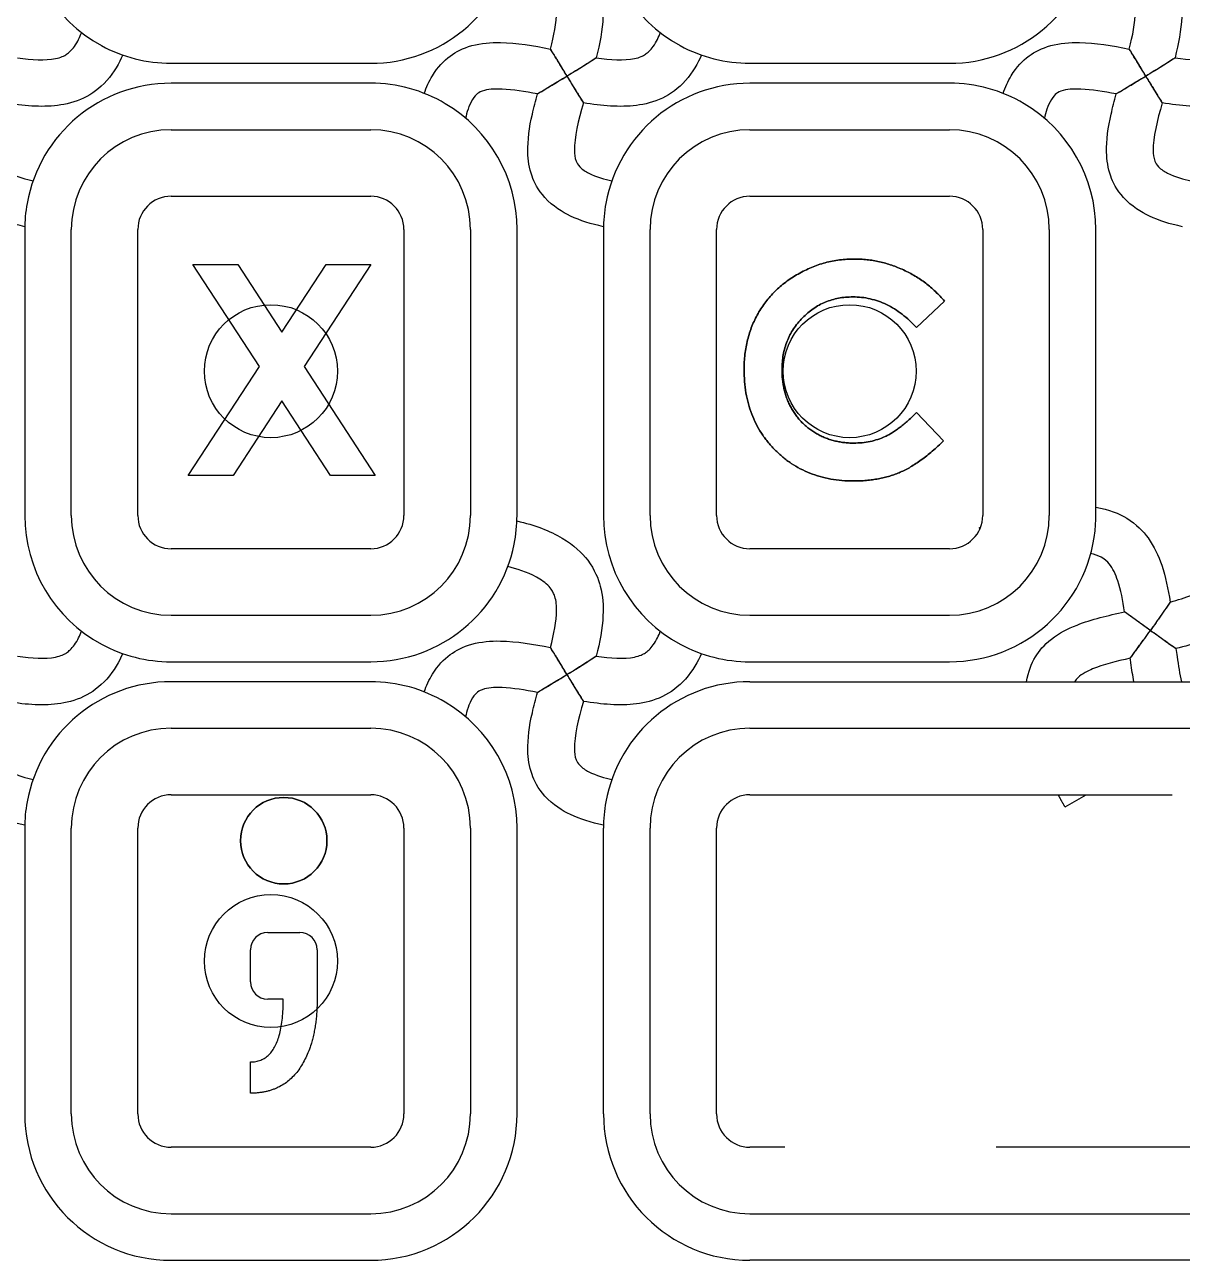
# Model space of a CAD drawing. Header units: millimetres. Extents: x -16.1 to 69.6, y -64.8 to -18.6.
# Drawn here: x 1.29 to 18.69, y -64.77 to -46.19 of the extents above; entities that cross this region are included whole.
import ezdxf

# ---------------------------------------------------------------- set-up
doc = ezdxf.new("R2010")
doc.units = ezdxf.units.MM
doc.linetypes.add('HIDDEN', pattern=[9.525, 6.35, -3.175])
doc.layers.get('0').update_dxf_attribs({"color": 137, "lineweight": 70, "true_color": 0x408080})
doc.layers.add('Hidden', color=254, linetype='HIDDEN', lineweight=70, true_color=0xd9d9d9)

msp = doc.modelspace()

# ---------------------------------------------------------------- linework, layer by layer
at = {"color": 254, "lineweight": -3, "true_color": 0xd9d9d9}
for p, q in [((3.489, -46.774), (6.489, -46.774)), ((12.189, -46.774), (15.189, -46.774)), ((6.489, -47.074), (3.489, -47.074)), ((15.189, -47.074), (12.189, -47.074)), ((3.489, -47.774), (6.489, -47.774)), ((12.189, -47.774), (15.189, -47.774)), ((1.289, -49.274), (1.289, -53.574)), ((1.989, -53.574), (1.989, -49.274)), ((7.989, -49.274), (7.989, -53.574)), ((8.689, -53.574), (8.689, -49.274)), ((9.989, -49.274), (9.989, -53.574)), ((10.689, -53.574), (10.689, -49.274)), ((16.689, -49.274), (16.689, -53.574)), ((17.389, -53.574), (17.389, -49.274)), ((3.818, -49.799), (4.49, -49.799)), ((4.818, -51.334), (3.818, -49.799)), ((3.818, -49.799), (4.49, -49.799)), ((4.818, -51.334), (3.818, -49.799)), ((4.49, -49.799), (5.153, -50.818)), ((4.49, -49.799), (5.153, -50.818)), ((5.153, -50.818), (5.818, -49.799)), ((5.153, -50.818), (5.818, -49.799)), ((6.49, -49.799), (5.489, -51.334)), ((6.49, -49.799), (5.489, -51.334)), ((5.818, -49.799), (6.49, -49.799)), ((5.818, -49.799), (6.49, -49.799)), ((14.696, -50.749), (15.114, -50.35)), ((15.114, -50.35), (14.696, -50.749)), ((3.748, -52.974), (4.818, -51.334)), ((3.748, -52.974), (4.818, -51.334)), ((5.489, -51.334), (6.556, -52.974)), ((5.489, -51.334), (6.556, -52.974)), ((5.153, -51.849), (4.42, -52.974)), ((5.153, -51.849), (4.42, -52.974)), ((5.885, -52.974), (5.153, -51.849)), ((5.885, -52.974), (5.153, -51.849)), ((15.101, -52.449), (14.696, -52.024)), ((14.696, -52.024), (15.101, -52.449)), ((4.42, -52.974), (3.748, -52.974)), ((4.42, -52.974), (3.748, -52.974)), ((6.556, -52.974), (5.885, -52.974)), ((6.556, -52.974), (5.885, -52.974)), ((3.489, -55.074), (6.489, -55.074)), ((12.189, -55.074), (15.189, -55.074)), ((3.489, -55.774), (6.489, -55.774)), ((12.189, -55.774), (15.189, -55.774)), ((6.489, -56.074), (3.489, -56.074)), ((12.189, -56.074), (16.704, -56.074)), ((16.704, -56.074), (18.319, -56.074)), ((18.319, -56.074), (25.342, -56.074)), ((3.489, -56.774), (6.489, -56.774)), ((12.189, -56.774), (41.289, -56.774)), ((1.289, -58.274), (1.289, -62.574)), ((1.989, -62.574), (1.989, -58.274)), ((7.989, -58.274), (7.989, -62.574)), ((8.689, -62.574), (8.689, -58.274)), ((9.989, -62.574), (9.989, -58.274)), ((10.689, -62.574), (10.689, -58.274)), ((4.941, -59.845), (5.424, -59.845)), ((4.941, -59.845), (5.424, -59.845)), ((4.681, -60.588), (4.681, -60.105)), ((4.681, -60.588), (4.681, -60.105)), ((5.684, -60.105), (5.684, -60.848)), ((5.684, -60.105), (5.684, -60.848)), ((5.175, -60.848), (4.941, -60.848)), ((5.175, -60.848), (4.941, -60.848)), ((4.681, -62.262), (4.681, -61.792)), ((4.681, -62.262), (4.681, -61.792)), ((3.489, -64.074), (6.489, -64.074)), ((12.189, -64.074), (41.289, -64.074)), ((3.489, -64.774), (6.489, -64.774)), ((41.289, -64.774), (12.189, -64.774))]:
    msp.add_line(p, q, dxfattribs=at)
msp.add_circle((5.182, -58.464), 0.65, dxfattribs=at)
at = {"color": 254, "lineweight": -3, "true_color": 0xd9d9d9, "extrusion": (2.77556e-16, 1.58473e-14, -1)}
msp.add_circle((-5.182, -58.464), 0.65, dxfattribs=at)
at = {"color": 254, "lineweight": -3, "true_color": 0xd9d9d9}
for centre, radius, start, end in [((3.489, -44.574), 2.2, 180, 241.5672), ((12.189, -44.574), 2.2, 180, 241.5672), ((6.489, -44.574), 2.2, 270, 348.6735), ((15.189, -44.574), 2.2, 270, 348.6735), ((3.489, -44.574), 2.2, 241.5672, 270), ((12.189, -44.574), 2.2, 241.5672, 270), ((3.489, -49.274), 2.2, 90, 169.6962), ((6.489, -49.274), 2.2, 59.3326, 90), ((12.189, -49.274), 2.2, 90, 169.6962), ((15.189, -49.274), 2.2, 59.3326, 90), ((6.489, -49.274), 2.2, 360, 59.3326), ((15.189, -49.274), 2.2, 360, 59.3326), ((3.489, -49.274), 1.5, 90, 180), ((6.489, -49.274), 1.5, 360, 90), ((12.189, -49.274), 1.5, 90, 180), ((15.189, -49.274), 1.5, 360, 90), ((3.489, -49.274), 2.2, 169.6962, 180), ((12.189, -49.274), 2.2, 169.6962, 180), ((3.489, -53.574), 2.2, 180, 241.5672), ((3.489, -53.574), 1.5, 180, 270), ((6.489, -53.574), 1.5, 270, 360), ((6.489, -53.574), 2.2, 348.6735, 360), ((12.189, -53.574), 2.2, 180, 241.5672), ((12.189, -53.574), 1.5, 180, 270), ((15.189, -53.574), 1.5, 270, 360), ((15.189, -53.574), 2.2, 354.0408, 360), ((15.189, -53.574), 2.2, 270, 354.0408), ((6.489, -53.574), 2.2, 270, 348.6735), ((3.489, -53.574), 2.2, 241.5672, 270), ((12.189, -53.574), 2.2, 241.5672, 270), ((3.489, -58.274), 2.2, 90, 169.6962), ((6.489, -58.274), 2.2, 59.3326, 90), ((12.189, -58.274), 2.2, 90, 169.6962), ((6.489, -58.274), 2.2, 360, 59.3326), ((3.489, -58.274), 1.5, 90, 180), ((6.489, -58.274), 1.5, 360, 90), ((12.189, -58.274), 1.5, 90, 180), ((3.489, -58.274), 2.2, 169.6962, 180), ((12.189, -58.274), 2.2, 169.6962, 180), ((4.941, -60.105), 0.26, 90, 180), ((4.941, -60.105), 0.26, 90, 180), ((5.424, -60.105), 0.26, 360, 90), ((5.424, -60.105), 0.26, 0, 90), ((4.941, -60.588), 0.26, 180, 270), ((4.941, -60.588), 0.26, 180, 270), ((3.489, -62.574), 2.2, 180, 270), ((3.489, -62.574), 1.5, 180, 270), ((6.489, -62.574), 1.5, 270, 360), ((6.489, -62.574), 2.2, 270, 360), ((12.189, -62.574), 2.2, 180, 270), ((12.189, -62.574), 1.5, 180, 270)]:
    msp.add_arc(centre, radius, start, end, dxfattribs=at)
for points, knots in [([(8.688, -44.656), (8.953, -44.717), (9.181, -44.803), (9.543, -45.02), (9.664, -45.134), (9.859, -45.39), (9.912, -45.528), (9.979, -45.782), (9.988, -45.932), (9.972, -46.275), (9.933, -46.481), (9.88, -46.69)], [0.000002828, 0.000002828, 0.000002828, 0.000002828, 0.000819456, 0.000819456, 0.001568226, 0.001568226, 0.002499015, 0.002499015, 0.003742134, 0.003742134, 0.005425654, 0.005425654, 0.005425654, 0.005425654]), ([(17.388, -44.656), (17.653, -44.717), (17.881, -44.803), (18.243, -45.02), (18.364, -45.134), (18.559, -45.39), (18.612, -45.528), (18.679, -45.782), (18.688, -45.932), (18.672, -46.275), (18.633, -46.481), (18.58, -46.69)], [0.000002829, 0.000002829, 0.000002829, 0.000002829, 0.000819456, 0.000819456, 0.001568226, 0.001568226, 0.002499015, 0.002499015, 0.003742134, 0.003742134, 0.005425655, 0.005425655, 0.005425655, 0.005425655]), ([(9.191, -46.56), (9.244, -46.356), (9.282, -46.162), (9.284, -45.9), (9.271, -45.828), (9.237, -45.738), (9.215, -45.693), (9.117, -45.586), (9.05, -45.538), (8.841, -45.423), (8.677, -45.373), (8.551, -45.343)], [0.000327031, 0.000327031, 0.000327031, 0.000327031, 0.000976371, 0.000976371, 0.001368265, 0.001368265, 0.001620602, 0.001620602, 0.001917694, 0.001917694, 0.002526456, 0.002526456, 0.002526456, 0.002526456]), ([(17.891, -46.56), (17.944, -46.356), (17.982, -46.162), (17.984, -45.9), (17.971, -45.828), (17.937, -45.738), (17.915, -45.693), (17.817, -45.586), (17.75, -45.538), (17.541, -45.423), (17.377, -45.373), (17.251, -45.343)], [0.000327031, 0.000327031, 0.000327031, 0.000327031, 0.000976371, 0.000976371, 0.001368265, 0.001368265, 0.001620602, 0.001620602, 0.001917694, 0.001917694, 0.002526456, 0.002526456, 0.002526456, 0.002526456]), ([(1.18, -46.69), (1.395, -46.722), (1.598, -46.735), (1.834, -46.687), (1.884, -46.662), (1.952, -46.615), (1.993, -46.58), (2.085, -46.452), (2.12, -46.376), (2.143, -46.314)], [0.000381157, 0.000381157, 0.000381157, 0.000381157, 0.001045418, 0.001045418, 0.001394921, 0.001394921, 0.001747637, 0.001747637, 0.00215263, 0.00215263, 0.00215263, 0.00215263]), ([(9.88, -46.69), (10.095, -46.722), (10.298, -46.735), (10.534, -46.687), (10.584, -46.662), (10.652, -46.615), (10.693, -46.58), (10.785, -46.452), (10.82, -46.376), (10.843, -46.314)], [0.000381157, 0.000381157, 0.000381157, 0.000381157, 0.001045418, 0.001045418, 0.001394921, 0.001394921, 0.001747637, 0.001747637, 0.00215263, 0.00215263, 0.00215263, 0.00215263]), ([(18.58, -46.69), (18.795, -46.722), (18.997, -46.735), (19.234, -46.687), (19.284, -46.662), (19.352, -46.615), (19.393, -46.58), (19.485, -46.452), (19.52, -46.376), (19.543, -46.314)], [0.000381165, 0.000381165, 0.000381165, 0.000381165, 0.001045284, 0.001045284, 0.001394969, 0.001394969, 0.001747939, 0.001747939, 0.002153868, 0.002153868, 0.002153868, 0.002153868]), ([(7.294, -47.226), (7.326, -47.134), (7.367, -47.045), (7.498, -46.83), (7.59, -46.735), (7.77, -46.602), (7.876, -46.546), (8.149, -46.471), (8.294, -46.459), (8.681, -46.466), (8.935, -46.509), (9.191, -46.56)], [0.000236583, 0.000236583, 0.000236583, 0.000236583, 0.000528899, 0.000528899, 0.000990963, 0.000990963, 0.001412118, 0.001412118, 0.001840691, 0.001840691, 0.002531893, 0.002531893, 0.002531893, 0.002531893]), ([(9.44, -46.967), (9.417, -46.928), (9.381, -46.87), (9.334, -46.792), (9.299, -46.734), (9.251, -46.656), (9.215, -46.598), (9.191, -46.56)], [-0.0000034663, -0.0000034663, -0.0000034663, -0.0000034663, 0.0002105346, 0.000317535, 0.0004245354, 0.0005315359, 0.0007455367, 0.0007455367, 0.0007455367, 0.0007455367]), ([(15.994, -47.226), (16.027, -47.134), (16.067, -47.044), (16.198, -46.83), (16.29, -46.734), (16.471, -46.601), (16.577, -46.546), (16.849, -46.471), (16.995, -46.459), (17.381, -46.466), (17.635, -46.509), (17.891, -46.56)], [0.000235939, 0.000235939, 0.000235939, 0.000235939, 0.000528729, 0.000528729, 0.00099063, 0.00099063, 0.001411019, 0.001411019, 0.001838577, 0.001838577, 0.002527381, 0.002527381, 0.002527381, 0.002527381]), ([(18.14, -46.967), (18.117, -46.928), (18.081, -46.87), (18.034, -46.792), (17.999, -46.734), (17.951, -46.656), (17.915, -46.598), (17.891, -46.56)], [-0.0000034663, -0.0000034663, -0.0000034663, -0.0000034663, 0.0002105346, 0.000317535, 0.0004245354, 0.0005315359, 0.0007455367, 0.0007455367, 0.0007455367, 0.0007455367]), ([(2.762, -46.649), (2.709, -46.772), (2.632, -46.908), (2.415, -47.152), (2.298, -47.237), (2.044, -47.359), (1.909, -47.392), (1.534, -47.439), (1.265, -47.414), (0.987, -47.369)], [0.000092008, 0.000092008, 0.000092008, 0.000092008, 0.000456488, 0.000456488, 0.000803951, 0.000803951, 0.001166887, 0.001166887, 0.001880234, 0.001880234, 0.001880234, 0.001880234]), ([(9.88, -46.69), (9.839, -46.718), (9.777, -46.758), (9.693, -46.811), (9.63, -46.851), (9.546, -46.903), (9.483, -46.941), (9.44, -46.967)], [0.0007914947, 0.0007914947, 0.0007914947, 0.0007914947, 0.0010182635, 0.0011316479, 0.0012450324, 0.0013584168, 0.0015851857, 0.0015851857, 0.0015851857, 0.0015851857]), ([(11.462, -46.649), (11.409, -46.772), (11.332, -46.908), (11.115, -47.152), (10.998, -47.237), (10.744, -47.359), (10.609, -47.392), (10.234, -47.439), (9.965, -47.414), (9.687, -47.369)], [0.000092008, 0.000092008, 0.000092008, 0.000092008, 0.000456488, 0.000456488, 0.000803951, 0.000803951, 0.001166887, 0.001166887, 0.001880234, 0.001880234, 0.001880234, 0.001880234]), ([(18.58, -46.69), (18.539, -46.718), (18.477, -46.758), (18.393, -46.811), (18.33, -46.851), (18.246, -46.903), (18.183, -46.941), (18.14, -46.967)], [0.0007914947, 0.0007914947, 0.0007914947, 0.0007914947, 0.0010182635, 0.0011316479, 0.0012450324, 0.0013584168, 0.0015851857, 0.0015851857, 0.0015851857, 0.0015851857]), ([(20.162, -46.649), (20.109, -46.772), (20.032, -46.908), (19.815, -47.152), (19.698, -47.237), (19.443, -47.359), (19.309, -47.392), (18.934, -47.439), (18.665, -47.414), (18.387, -47.369)], [0.000091494, 0.000091494, 0.000091494, 0.000091494, 0.000455859, 0.000455859, 0.000802043, 0.000802043, 0.001162829, 0.001162829, 0.001871182, 0.001871182, 0.001871182, 0.001871182]), ([(8.997, -47.235), (9.039, -47.209), (9.102, -47.171), (9.187, -47.12), (9.25, -47.082), (9.335, -47.031), (9.398, -46.993), (9.44, -46.967)], [0.0007893728, 0.0007893728, 0.0007893728, 0.0007893728, 0.0010155213, 0.0011285956, 0.0012416698, 0.0013547441, 0.0015808926, 0.0015808926, 0.0015808926, 0.0015808926]), ([(9.44, -46.967), (9.463, -47.005), (9.498, -47.063), (9.545, -47.14), (9.58, -47.197), (9.627, -47.274), (9.663, -47.331), (9.687, -47.369)], [-0.0000034661, -0.0000034661, -0.0000034661, -0.0000034661, 0.0002097471, 0.0003163537, 0.0004229602, 0.0005295668, 0.00074278, 0.00074278, 0.00074278, 0.00074278]), ([(17.697, -47.235), (17.739, -47.209), (17.802, -47.171), (17.887, -47.12), (17.95, -47.082), (18.035, -47.031), (18.098, -46.993), (18.14, -46.967)], [0.0007893728, 0.0007893728, 0.0007893728, 0.0007893728, 0.0010155213, 0.0011285956, 0.0012416698, 0.0013547441, 0.0015808926, 0.0015808926, 0.0015808926, 0.0015808926]), ([(18.14, -46.967), (18.163, -47.005), (18.198, -47.063), (18.245, -47.14), (18.28, -47.197), (18.327, -47.274), (18.363, -47.331), (18.387, -47.369)], [-0.0000034661, -0.0000034661, -0.0000034661, -0.0000034661, 0.0002097471, 0.0003163537, 0.0004229602, 0.0005295668, 0.00074278, 0.00074278, 0.00074278, 0.00074278]), ([(8.997, -47.235), (8.806, -47.199), (8.625, -47.169), (8.389, -47.159), (8.285, -47.16), (8.149, -47.197), (8.118, -47.214), (8.076, -47.247), (8.049, -47.273), (7.964, -47.407), (7.932, -47.523), (7.916, -47.599)], [0.000387385, 0.000387385, 0.000387385, 0.000387385, 0.000988069, 0.000988069, 0.001280582, 0.001280582, 0.001454996, 0.001454996, 0.001624699, 0.001624699, 0.001965327, 0.001965327, 0.001965327, 0.001965327]), ([(17.697, -47.235), (17.506, -47.199), (17.325, -47.169), (17.089, -47.159), (16.985, -47.16), (16.849, -47.197), (16.818, -47.214), (16.776, -47.247), (16.749, -47.273), (16.664, -47.407), (16.632, -47.523), (16.616, -47.599)], [0.000387384, 0.000387384, 0.000387384, 0.000387384, 0.000988069, 0.000988069, 0.001280593, 0.001280593, 0.00145496, 0.00145496, 0.001624557, 0.001624557, 0.00196504, 0.00196504, 0.00196504, 0.00196504]), ([(1.29, -49.231), (1.102, -49.192), (0.937, -49.14), (0.672, -49.014), (0.528, -48.927), (0.3, -48.675), (0.245, -48.557), (0.171, -48.35), (0.155, -48.227), (0.147, -47.93), (0.174, -47.738), (0.242, -47.439), (0.269, -47.337), (0.297, -47.235)], [0.000002739, 0.000002739, 0.000002739, 0.000002739, 0.000579261, 0.000579261, 0.00107504, 0.00107504, 0.001516362, 0.001516362, 0.002133538, 0.002133538, 0.003101776, 0.003101776, 0.003591376, 0.003591376, 0.003591376, 0.003591376]), ([(0.987, -47.369), (0.911, -47.634), (0.848, -47.892), (0.852, -48.134), (0.857, -48.197), (0.887, -48.271), (0.902, -48.299), (0.971, -48.371), (1.022, -48.403), (1.18, -48.485), (1.315, -48.521), (1.415, -48.542)], [0.000314466, 0.000314466, 0.000314466, 0.000314466, 0.001136934, 0.001136934, 0.001344298, 0.001344298, 0.001436388, 0.001436388, 0.001557454, 0.001557454, 0.001859731, 0.001859731, 0.001859731, 0.001859731]), ([(9.99, -49.231), (9.802, -49.192), (9.637, -49.14), (9.372, -49.014), (9.228, -48.927), (9, -48.675), (8.945, -48.557), (8.871, -48.35), (8.855, -48.227), (8.847, -47.93), (8.874, -47.738), (8.942, -47.439), (8.969, -47.337), (8.997, -47.235)], [0.00000274, 0.00000274, 0.00000274, 0.00000274, 0.000579261, 0.000579261, 0.00107504, 0.00107504, 0.001516362, 0.001516362, 0.002133538, 0.002133538, 0.003101776, 0.003101776, 0.003591376, 0.003591376, 0.003591376, 0.003591376]), ([(9.687, -47.369), (9.611, -47.634), (9.548, -47.892), (9.552, -48.134), (9.557, -48.197), (9.587, -48.271), (9.602, -48.299), (9.671, -48.371), (9.722, -48.403), (9.88, -48.485), (10.015, -48.521), (10.115, -48.542)], [0.000314466, 0.000314466, 0.000314466, 0.000314466, 0.001136934, 0.001136934, 0.001344298, 0.001344298, 0.001436388, 0.001436388, 0.001557454, 0.001557454, 0.001859731, 0.001859731, 0.001859731, 0.001859731]), ([(18.69, -49.231), (18.502, -49.192), (18.337, -49.14), (18.072, -49.014), (17.928, -48.927), (17.7, -48.675), (17.645, -48.557), (17.571, -48.35), (17.555, -48.227), (17.547, -47.93), (17.574, -47.738), (17.642, -47.439), (17.669, -47.337), (17.697, -47.235)], [0.000002739, 0.000002739, 0.000002739, 0.000002739, 0.000579261, 0.000579261, 0.00107504, 0.00107504, 0.001516362, 0.001516362, 0.002133538, 0.002133538, 0.003101776, 0.003101776, 0.003591376, 0.003591376, 0.003591376, 0.003591376]), ([(18.387, -47.369), (18.311, -47.634), (18.248, -47.892), (18.252, -48.134), (18.257, -48.197), (18.287, -48.271), (18.302, -48.299), (18.371, -48.371), (18.422, -48.403), (18.58, -48.485), (18.715, -48.521), (18.815, -48.542)], [0.000314466, 0.000314466, 0.000314466, 0.000314466, 0.001136934, 0.001136934, 0.001344298, 0.001344298, 0.001436388, 0.001436388, 0.001557454, 0.001557454, 0.001859731, 0.001859731, 0.001859731, 0.001859731]), ([(13.759, -49.718), (13.722, -49.718), (13.647, -49.72), (13.537, -49.73), (13.428, -49.748), (13.321, -49.772), (13.216, -49.804), (13.113, -49.843), (13.012, -49.889), (12.914, -49.942), (12.819, -50), (12.729, -50.063), (12.645, -50.13), (12.567, -50.202), (12.494, -50.279), (12.427, -50.36), (12.366, -50.446), (12.311, -50.536), (12.262, -50.63), (12.219, -50.728), (12.183, -50.828), (12.154, -50.933), (12.129, -51.04), (12.114, -51.151), (12.103, -51.265), (12.102, -51.342), (12.102, -51.381)], [-1, -1, -1, -1, -0.957027, -0.9148701, -0.8728251, -0.8312674, -0.789433, -0.74743, -0.705299, -0.662422, -0.6197246, -0.5781187, -0.5370406, -0.4965122, -0.4563501, -0.4161784, -0.3761808, -0.3357724, -0.2952913, -0.254985, -0.2140001, -0.172904, -0.1309256, -0.0885118, -0.0446633, 0, 0, 0, 0]), ([(12.102, -51.381), (12.102, -51.342), (12.103, -51.265), (12.114, -51.151), (12.129, -51.04), (12.154, -50.933), (12.183, -50.828), (12.219, -50.728), (12.262, -50.63), (12.311, -50.536), (12.366, -50.446), (12.427, -50.36), (12.494, -50.279), (12.567, -50.202), (12.645, -50.13), (12.729, -50.063), (12.819, -50), (12.914, -49.942), (13.012, -49.889), (13.113, -49.843), (13.216, -49.804), (13.321, -49.772), (13.428, -49.748), (13.537, -49.73), (13.647, -49.72), (13.722, -49.718), (13.759, -49.718)], [0, 0, 0, 0, 0.0446633, 0.0885118, 0.1309256, 0.172904, 0.2140001, 0.254985, 0.2952913, 0.3357724, 0.3761808, 0.4161784, 0.4563501, 0.4965122, 0.5370406, 0.5781187, 0.6197246, 0.662422, 0.705299, 0.74743, 0.789433, 0.8312674, 0.8728251, 0.9148701, 0.957027, 1, 1, 1, 1]), ([(15.114, -50.35), (15.092, -50.325), (15.049, -50.276), (14.98, -50.206), (14.907, -50.141), (14.832, -50.081), (14.754, -50.024), (14.672, -49.973), (14.588, -49.924), (14.501, -49.882), (14.411, -49.843), (14.321, -49.81), (14.23, -49.781), (14.137, -49.758), (14.044, -49.739), (13.95, -49.727), (13.855, -49.719), (13.791, -49.718), (13.759, -49.718)], [-1, -1, -1, -1, -0.935769, -0.872508, -0.809441, -0.746986, -0.684393, -0.621943, -0.559351, -0.495925, -0.432587, -0.370241, -0.308435, -0.24684, -0.185067, -0.123904, -0.062276, 0, 0, 0, 0]), ([(13.759, -49.718), (13.791, -49.718), (13.855, -49.719), (13.95, -49.727), (14.044, -49.739), (14.137, -49.758), (14.23, -49.781), (14.321, -49.81), (14.411, -49.843), (14.501, -49.882), (14.588, -49.924), (14.672, -49.973), (14.754, -50.024), (14.832, -50.081), (14.907, -50.141), (14.98, -50.206), (15.049, -50.276), (15.092, -50.325), (15.114, -50.35)], [0, 0, 0, 0, 0.062276, 0.123904, 0.185067, 0.24684, 0.308435, 0.370241, 0.432587, 0.495925, 0.559351, 0.621943, 0.684393, 0.746986, 0.809441, 0.872508, 0.935769, 1, 1, 1, 1]), ([(12.672, -51.38), (12.673, -51.342), (12.675, -51.268), (12.689, -51.159), (12.713, -51.054), (12.747, -50.954), (12.79, -50.859), (12.843, -50.768), (12.907, -50.682), (12.978, -50.602), (13.057, -50.528), (13.141, -50.464), (13.229, -50.409), (13.322, -50.365), (13.42, -50.33), (13.521, -50.305), (13.628, -50.29), (13.7, -50.288), (13.737, -50.287)], [-1, -1, -1, -1, -0.9334191, -0.8689943, -0.8060884, -0.744523, -0.6833215, -0.6218606, -0.5593041, -0.4957819, -0.4323322, -0.3702249, -0.309661, -0.2491583, -0.1888822, -0.127707, -0.0647145, 0, 0, 0, 0]), ([(13.737, -50.287), (13.7, -50.288), (13.628, -50.29), (13.521, -50.305), (13.42, -50.33), (13.322, -50.365), (13.229, -50.409), (13.141, -50.464), (13.057, -50.528), (12.978, -50.602), (12.907, -50.682), (12.843, -50.768), (12.79, -50.859), (12.747, -50.954), (12.713, -51.054), (12.689, -51.159), (12.675, -51.268), (12.673, -51.342), (12.672, -51.38)], [0, 0, 0, 0, 0.0647145, 0.127707, 0.1888822, 0.2491583, 0.309661, 0.3702249, 0.4323322, 0.4957819, 0.5593041, 0.6218606, 0.6833215, 0.744523, 0.8060884, 0.8689943, 0.9334191, 1, 1, 1, 1]), ([(13.737, -50.287), (13.781, -50.289), (13.868, -50.291), (13.998, -50.314), (14.123, -50.35), (14.246, -50.401), (14.364, -50.467), (14.48, -50.546), (14.591, -50.641), (14.661, -50.713), (14.696, -50.749)], [-1, -1, -1, -1, -0.879801, -0.761023, -0.642663, -0.522811, -0.399525, -0.272304, -0.139406, 0, 0, 0, 0]), ([(14.696, -50.749), (14.661, -50.713), (14.591, -50.641), (14.48, -50.546), (14.364, -50.467), (14.246, -50.401), (14.123, -50.35), (13.998, -50.314), (13.868, -50.291), (13.781, -50.289), (13.737, -50.287)], [0, 0, 0, 0, 0.139406, 0.272304, 0.399525, 0.522811, 0.642663, 0.761023, 0.879801, 1, 1, 1, 1]), ([(12.102, -51.381), (12.103, -51.441), (12.105, -51.559), (12.128, -51.73), (12.164, -51.894), (12.215, -52.049), (12.28, -52.196), (12.359, -52.336), (12.454, -52.466), (12.562, -52.587), (12.681, -52.697), (12.809, -52.793), (12.946, -52.874), (13.091, -52.94), (13.244, -52.992), (13.405, -53.029), (13.575, -53.051), (13.691, -53.054), (13.75, -53.055)], [-1, -1, -1, -1, -0.93191, -0.866493, -0.803215, -0.741492, -0.680788, -0.620278, -0.55947, -0.497779, -0.436138, -0.375627, -0.315588, -0.255346, -0.194461, -0.131837, -0.067376, 0, 0, 0, 0]), ([(13.75, -53.055), (13.691, -53.054), (13.575, -53.051), (13.405, -53.029), (13.244, -52.992), (13.091, -52.94), (12.946, -52.874), (12.809, -52.793), (12.681, -52.697), (12.562, -52.587), (12.454, -52.466), (12.359, -52.336), (12.28, -52.196), (12.215, -52.049), (12.164, -51.894), (12.128, -51.73), (12.105, -51.559), (12.103, -51.441), (12.102, -51.381)], [0, 0, 0, 0, 0.067376, 0.131837, 0.194461, 0.255346, 0.315588, 0.375627, 0.436138, 0.497779, 0.55947, 0.620278, 0.680788, 0.741492, 0.803215, 0.866493, 0.93191, 1, 1, 1, 1]), ([(13.748, -52.486), (13.723, -52.485), (13.673, -52.485), (13.599, -52.477), (13.527, -52.467), (13.457, -52.45), (13.388, -52.431), (13.321, -52.407), (13.257, -52.377), (13.193, -52.345), (13.133, -52.307), (13.076, -52.266), (13.022, -52.222), (12.972, -52.175), (12.925, -52.124), (12.883, -52.07), (12.843, -52.012), (12.807, -51.952), (12.775, -51.888), (12.747, -51.823), (12.724, -51.754), (12.705, -51.684), (12.69, -51.611), (12.679, -51.536), (12.673, -51.459), (12.672, -51.407), (12.672, -51.38)], [-1, -1, -1, -1, -0.956588, -0.913734, -0.871707, -0.830219, -0.788895, -0.747827, -0.706675, -0.665548, -0.624419, -0.583802, -0.543822, -0.504012, -0.464181, -0.424376, -0.384181, -0.343436, -0.302317, -0.260785, -0.219265, -0.177331, -0.134485, -0.090639, -0.045986, 0, 0, 0, 0]), ([(12.672, -51.38), (12.672, -51.407), (12.673, -51.459), (12.679, -51.536), (12.69, -51.611), (12.705, -51.684), (12.724, -51.754), (12.747, -51.823), (12.775, -51.888), (12.807, -51.952), (12.843, -52.012), (12.883, -52.07), (12.925, -52.124), (12.972, -52.175), (13.022, -52.222), (13.076, -52.266), (13.133, -52.307), (13.193, -52.345), (13.257, -52.377), (13.321, -52.407), (13.388, -52.431), (13.457, -52.45), (13.527, -52.467), (13.599, -52.477), (13.673, -52.485), (13.723, -52.485), (13.748, -52.486)], [0, 0, 0, 0, 0.045986, 0.090639, 0.134485, 0.177331, 0.219265, 0.260785, 0.302317, 0.343436, 0.384181, 0.424376, 0.464181, 0.504012, 0.543822, 0.583802, 0.624419, 0.665548, 0.706675, 0.747827, 0.788895, 0.830219, 0.871707, 0.913734, 0.956588, 1, 1, 1, 1]), ([(14.696, -52.024), (14.675, -52.045), (14.634, -52.086), (14.571, -52.144), (14.511, -52.198), (14.451, -52.245), (14.392, -52.288), (14.335, -52.326), (14.279, -52.359), (14.206, -52.395), (14.113, -52.432), (13.996, -52.463), (13.874, -52.482), (13.79, -52.484), (13.748, -52.486)], [-1, -1, -1, -1, -0.91775, -0.83958, -0.765019, -0.694729, -0.628205, -0.565303, -0.505557, -0.449355, -0.340704, -0.22997, -0.117048, 0, 0, 0, 0]), ([(13.748, -52.486), (13.79, -52.484), (13.874, -52.482), (13.996, -52.463), (14.113, -52.432), (14.206, -52.395), (14.279, -52.359), (14.335, -52.326), (14.392, -52.288), (14.451, -52.245), (14.511, -52.198), (14.571, -52.144), (14.634, -52.086), (14.675, -52.045), (14.696, -52.024)], [0, 0, 0, 0, 0.117048, 0.22997, 0.340704, 0.449355, 0.505557, 0.565303, 0.628205, 0.694729, 0.765019, 0.83958, 0.91775, 1, 1, 1, 1]), ([(13.75, -53.055), (13.783, -53.055), (13.846, -53.054), (13.941, -53.048), (14.032, -53.038), (14.121, -53.023), (14.208, -53.005), (14.291, -52.982), (14.372, -52.955), (14.451, -52.924), (14.529, -52.887), (14.607, -52.844), (14.687, -52.794), (14.768, -52.738), (14.85, -52.675), (14.933, -52.607), (15.017, -52.53), (15.073, -52.477), (15.101, -52.449)], [-1, -1, -1, -1, -0.93667, -0.874462, -0.814521, -0.75542, -0.697901, -0.640906, -0.58558, -0.530426, -0.474709, -0.415798, -0.354641, -0.290278, -0.22254, -0.151816, -0.077783, 0, 0, 0, 0]), ([(15.101, -52.449), (15.073, -52.477), (15.017, -52.53), (14.933, -52.607), (14.85, -52.675), (14.768, -52.738), (14.687, -52.794), (14.607, -52.844), (14.529, -52.887), (14.451, -52.924), (14.372, -52.955), (14.291, -52.982), (14.208, -53.005), (14.121, -53.023), (14.032, -53.038), (13.941, -53.048), (13.846, -53.054), (13.783, -53.055), (13.75, -53.055)], [0, 0, 0, 0, 0.077783, 0.151816, 0.22254, 0.290278, 0.354641, 0.415798, 0.474709, 0.530426, 0.58558, 0.640906, 0.697901, 0.75542, 0.814521, 0.874462, 0.93667, 1, 1, 1, 1]), ([(17.389, -53.449), (17.588, -53.482), (17.737, -53.544), (18.002, -53.705), (18.103, -53.813), (18.264, -54.037), (18.33, -54.178), (18.438, -54.494), (18.477, -54.681), (18.507, -54.875)], [0.000000156, 0.000000156, 0.000000156, 0.000000156, 0.000604215, 0.000604215, 0.001366454, 0.001366454, 0.002322458, 0.002322458, 0.003449271, 0.003449271, 0.003449271, 0.003449271]), ([(8.688, -53.656), (8.953, -53.717), (9.181, -53.803), (9.543, -54.02), (9.664, -54.134), (9.859, -54.39), (9.912, -54.528), (9.979, -54.782), (9.988, -54.932), (9.972, -55.275), (9.933, -55.481), (9.88, -55.69)], [0.000002828, 0.000002828, 0.000002828, 0.000002828, 0.000819456, 0.000819456, 0.001568226, 0.001568226, 0.002499015, 0.002499015, 0.003742134, 0.003742134, 0.005425653, 0.005425653, 0.005425653, 0.005425653]), ([(17.822, -55.024), (17.796, -54.853), (17.765, -54.692), (17.687, -54.461), (17.646, -54.369), (17.563, -54.267), (17.526, -54.232), (17.424, -54.178), (17.371, -54.158), (17.306, -54.145)], [0.000328972, 0.000328972, 0.000328972, 0.000328972, 0.000868434, 0.000868434, 0.001248561, 0.001248561, 0.001430392, 0.001430392, 0.001570323, 0.001570323, 0.001570323, 0.001570323]), ([(9.191, -55.56), (9.244, -55.356), (9.282, -55.162), (9.284, -54.9), (9.271, -54.828), (9.237, -54.738), (9.215, -54.693), (9.117, -54.586), (9.05, -54.538), (8.841, -54.423), (8.677, -54.373), (8.551, -54.343)], [0.000327031, 0.000327031, 0.000327031, 0.000327031, 0.000976371, 0.000976371, 0.001368265, 0.001368265, 0.001620602, 0.001620602, 0.001917694, 0.001917694, 0.002526456, 0.002526456, 0.002526456, 0.002526456]), ([(18.507, -54.875), (18.565, -54.86), (18.621, -54.844), (18.786, -54.792), (18.9, -54.748), (18.995, -54.692)], [0.0003894803, 0.0003894803, 0.0003894803, 0.0003894803, 0.0005791252, 0.0005791252, 0.0009710723, 0.0009710723, 0.0009710723, 0.0009710723]), ([(18.507, -54.875), (18.48, -54.916), (18.438, -54.978), (18.382, -55.06), (18.34, -55.12), (18.283, -55.201), (18.239, -55.262), (18.21, -55.302)], [0.0007914947, 0.0007914947, 0.0007914947, 0.0007914947, 0.0010182635, 0.0011316479, 0.0012450324, 0.0013584168, 0.0015851857, 0.0015851857, 0.0015851857, 0.0015851857]), ([(16.348, -56.074), (16.372, -55.923), (16.421, -55.8), (16.535, -55.613), (16.61, -55.52), (16.837, -55.344), (16.968, -55.276), (17.325, -55.135), (17.572, -55.077), (17.822, -55.024)], [0.000000219, 0.000000219, 0.000000219, 0.000000219, 0.000458099, 0.000458099, 0.00085971, 0.00085971, 0.001262797, 0.001262797, 0.001892914, 0.001892914, 0.001892914, 0.001892914]), ([(18.21, -55.302), (18.173, -55.275), (18.118, -55.235), (18.044, -55.182), (17.989, -55.142), (17.915, -55.089), (17.859, -55.05), (17.822, -55.024)], [-0.0000034663, -0.0000034663, -0.0000034663, -0.0000034663, 0.0002105346, 0.000317535, 0.0004245354, 0.0005315359, 0.0007455367, 0.0007455367, 0.0007455367, 0.0007455367]), ([(1.18, -55.69), (1.395, -55.722), (1.598, -55.735), (1.834, -55.687), (1.884, -55.662), (1.952, -55.615), (1.993, -55.58), (2.085, -55.452), (2.12, -55.376), (2.143, -55.314)], [0.000381157, 0.000381157, 0.000381157, 0.000381157, 0.001045418, 0.001045418, 0.001394921, 0.001394921, 0.001747637, 0.001747637, 0.00215263, 0.00215263, 0.00215263, 0.00215263]), ([(9.88, -55.69), (10.095, -55.722), (10.298, -55.735), (10.534, -55.687), (10.584, -55.662), (10.652, -55.615), (10.693, -55.58), (10.785, -55.452), (10.82, -55.376), (10.843, -55.314)], [0.000381157, 0.000381157, 0.000381157, 0.000381157, 0.001045418, 0.001045418, 0.001394921, 0.001394921, 0.001747637, 0.001747637, 0.00215263, 0.00215263, 0.00215263, 0.00215263]), ([(17.907, -55.722), (17.936, -55.681), (17.979, -55.621), (18.037, -55.541), (18.08, -55.481), (18.138, -55.402), (18.181, -55.342), (18.21, -55.302)], [0.0007893728, 0.0007893728, 0.0007893728, 0.0007893728, 0.0010155213, 0.0011285956, 0.0012416698, 0.0013547441, 0.0015808926, 0.0015808926, 0.0015808926, 0.0015808926]), ([(18.21, -55.302), (18.247, -55.328), (18.301, -55.367), (18.374, -55.42), (18.429, -55.459), (18.502, -55.511), (18.557, -55.549), (18.594, -55.575)], [-0.0000034661, -0.0000034661, -0.0000034661, -0.0000034661, 0.0002097471, 0.0003163537, 0.0004229602, 0.0005295668, 0.00074278, 0.00074278, 0.00074278, 0.00074278]), ([(19.445, -55.234), (19.306, -55.331), (19.146, -55.405), (18.854, -55.507), (18.726, -55.543), (18.594, -55.575)], [0.0000025101, 0.0000025101, 0.0000025101, 0.0000025101, 0.0005116889, 0.0005116889, 0.0008737642, 0.0008737642, 0.0008737642, 0.0008737642]), ([(7.294, -56.226), (7.326, -56.134), (7.367, -56.045), (7.498, -55.83), (7.59, -55.735), (7.77, -55.602), (7.876, -55.546), (8.149, -55.471), (8.294, -55.459), (8.681, -55.466), (8.935, -55.509), (9.191, -55.56)], [0.000236584, 0.000236584, 0.000236584, 0.000236584, 0.000528899, 0.000528899, 0.000990963, 0.000990963, 0.001412118, 0.001412118, 0.001840691, 0.001840691, 0.002531893, 0.002531893, 0.002531893, 0.002531893]), ([(2.762, -55.649), (2.709, -55.772), (2.632, -55.908), (2.415, -56.152), (2.298, -56.237), (2.044, -56.359), (1.909, -56.392), (1.534, -56.439), (1.265, -56.414), (0.987, -56.369)], [0.000092008, 0.000092008, 0.000092008, 0.000092008, 0.000456488, 0.000456488, 0.000803951, 0.000803951, 0.001166887, 0.001166887, 0.001880234, 0.001880234, 0.001880234, 0.001880234]), ([(9.44, -55.967), (9.417, -55.928), (9.381, -55.87), (9.334, -55.792), (9.299, -55.734), (9.251, -55.656), (9.215, -55.598), (9.191, -55.56)], [-0.0000034663, -0.0000034663, -0.0000034663, -0.0000034663, 0.0002105346, 0.000317535, 0.0004245354, 0.0005315359, 0.0007455367, 0.0007455367, 0.0007455367, 0.0007455367]), ([(9.88, -55.69), (9.839, -55.718), (9.777, -55.758), (9.693, -55.811), (9.63, -55.851), (9.546, -55.903), (9.483, -55.941), (9.44, -55.967)], [0.0007914947, 0.0007914947, 0.0007914947, 0.0007914947, 0.0010182635, 0.0011316479, 0.0012450324, 0.0013584168, 0.0015851857, 0.0015851857, 0.0015851857, 0.0015851857]), ([(11.462, -55.649), (11.409, -55.772), (11.332, -55.908), (11.115, -56.152), (10.998, -56.237), (10.744, -56.359), (10.609, -56.392), (10.234, -56.439), (9.965, -56.414), (9.687, -56.369)], [0.000092008, 0.000092008, 0.000092008, 0.000092008, 0.000456488, 0.000456488, 0.000803951, 0.000803951, 0.001166887, 0.001166887, 0.001880234, 0.001880234, 0.001880234, 0.001880234]), ([(17.907, -55.722), (17.695, -55.767), (17.497, -55.817), (17.277, -55.908), (17.18, -55.954), (17.102, -56.031), (17.088, -56.049), (17.076, -56.071)], [0.000386131, 0.000386131, 0.000386131, 0.000386131, 0.001052433, 0.001052433, 0.001320321, 0.001320321, 0.001391844, 0.001391844, 0.001391844, 0.001391844]), ([(17.962, -56.074), (17.944, -55.982), (17.93, -55.887), (17.913, -55.768), (17.91, -55.745), (17.907, -55.722)], [0.0001721954, 0.0001721954, 0.0001721954, 0.0001721954, 0.0004455719, 0.0004455719, 0.0005117771, 0.0005117771, 0.0005117771, 0.0005117771]), ([(18.594, -55.575), (18.599, -55.616), (18.605, -55.657), (18.628, -55.829), (18.65, -55.958), (18.679, -56.074)], [0.0003213228, 0.0003213228, 0.0003213228, 0.0003213228, 0.0004491447, 0.0004491447, 0.0008702123, 0.0008702123, 0.0008702123, 0.0008702123]), ([(8.997, -56.235), (9.039, -56.209), (9.102, -56.171), (9.187, -56.12), (9.25, -56.082), (9.335, -56.031), (9.398, -55.993), (9.44, -55.967)], [0.0007893728, 0.0007893728, 0.0007893728, 0.0007893728, 0.0010155213, 0.0011285956, 0.0012416698, 0.0013547441, 0.0015808926, 0.0015808926, 0.0015808926, 0.0015808926]), ([(9.44, -55.967), (9.463, -56.005), (9.498, -56.063), (9.545, -56.14), (9.58, -56.197), (9.627, -56.274), (9.663, -56.331), (9.687, -56.369)], [-0.0000034661, -0.0000034661, -0.0000034661, -0.0000034661, 0.0002097471, 0.0003163537, 0.0004229602, 0.0005295668, 0.00074278, 0.00074278, 0.00074278, 0.00074278]), ([(1.29, -58.231), (1.102, -58.192), (0.937, -58.14), (0.672, -58.014), (0.528, -57.927), (0.3, -57.675), (0.245, -57.557), (0.171, -57.35), (0.155, -57.227), (0.147, -56.93), (0.174, -56.738), (0.242, -56.439), (0.269, -56.337), (0.297, -56.235)], [0.000002739, 0.000002739, 0.000002739, 0.000002739, 0.000579261, 0.000579261, 0.00107504, 0.00107504, 0.001516362, 0.001516362, 0.002133538, 0.002133538, 0.003101776, 0.003101776, 0.003591376, 0.003591376, 0.003591376, 0.003591376]), ([(8.997, -56.235), (8.806, -56.199), (8.625, -56.169), (8.389, -56.159), (8.285, -56.16), (8.149, -56.197), (8.118, -56.214), (8.076, -56.247), (8.049, -56.273), (7.964, -56.407), (7.932, -56.523), (7.916, -56.599)], [0.000387385, 0.000387385, 0.000387385, 0.000387385, 0.000988069, 0.000988069, 0.001280582, 0.001280582, 0.001454996, 0.001454996, 0.001624699, 0.001624699, 0.001965326, 0.001965326, 0.001965326, 0.001965326]), ([(9.99, -58.231), (9.802, -58.192), (9.637, -58.14), (9.372, -58.014), (9.228, -57.927), (9, -57.675), (8.945, -57.557), (8.871, -57.35), (8.855, -57.227), (8.847, -56.93), (8.874, -56.738), (8.942, -56.439), (8.969, -56.337), (8.997, -56.235)], [0.00000274, 0.00000274, 0.00000274, 0.00000274, 0.000579261, 0.000579261, 0.00107504, 0.00107504, 0.001516362, 0.001516362, 0.002133538, 0.002133538, 0.003101776, 0.003101776, 0.003591376, 0.003591376, 0.003591376, 0.003591376]), ([(0.987, -56.369), (0.911, -56.634), (0.848, -56.892), (0.852, -57.134), (0.857, -57.197), (0.887, -57.271), (0.902, -57.299), (0.971, -57.371), (1.022, -57.403), (1.18, -57.485), (1.315, -57.521), (1.415, -57.542)], [0.000314466, 0.000314466, 0.000314466, 0.000314466, 0.001136934, 0.001136934, 0.001344298, 0.001344298, 0.001436388, 0.001436388, 0.001557454, 0.001557454, 0.001859731, 0.001859731, 0.001859731, 0.001859731]), ([(9.687, -56.369), (9.611, -56.634), (9.548, -56.892), (9.552, -57.134), (9.557, -57.197), (9.587, -57.271), (9.602, -57.299), (9.671, -57.371), (9.722, -57.403), (9.88, -57.485), (10.015, -57.521), (10.115, -57.542)], [0.000314466, 0.000314466, 0.000314466, 0.000314466, 0.001136934, 0.001136934, 0.001344298, 0.001344298, 0.001436388, 0.001436388, 0.001557454, 0.001557454, 0.001859731, 0.001859731, 0.001859731, 0.001859731])]:
    msp.add_open_spline(points, degree=3, knots=knots, dxfattribs=at)
for points in [[(4.681, -61.792), (5.175, -61.792), (5.175, -60.848)], [(5.684, -60.848), (5.684, -61.489), (5.175, -62.262), (4.681, -62.262)], [(4.681, -61.792), (5.175, -61.792), (5.175, -60.848)], [(5.684, -60.848), (5.684, -61.489), (5.175, -62.262), (4.681, -62.262)]]:
    msp.add_open_spline(points, degree=2, dxfattribs=at)
at = {"layer": 'Hidden', "lineweight": -3}
for p, q in [((3.489, -48.774), (6.489, -48.774)), ((12.189, -48.774), (15.189, -48.774)), ((2.989, -53.574), (2.989, -49.274)), ((6.989, -49.274), (6.989, -53.574)), ((11.689, -53.574), (11.689, -49.274)), ((15.689, -49.274), (15.689, -53.574)), ((15.635, -53.76), (15.644, -53.782)), ((6.489, -54.074), (3.489, -54.074)), ((15.189, -54.074), (12.189, -54.074)), ((3.489, -57.774), (6.489, -57.774)), ((12.189, -57.774), (41.289, -57.774)), ((16.927, -57.957), (17.246, -57.774)), ((2.989, -62.574), (2.989, -58.274)), ((6.989, -58.274), (6.989, -62.574)), ((11.689, -62.574), (11.689, -58.274)), ((6.489, -63.074), (3.489, -63.074)), ((41.289, -63.074), (12.189, -63.074))]:
    msp.add_line(p, q, dxfattribs=at)
for centre in [(4.989, -51.404), (13.689, -51.404), (4.989, -60.274)]:
    msp.add_circle(centre, 1, dxfattribs=at)
for centre, start, end in [((3.489, -49.274), 90, 180), ((6.489, -49.274), 360, 90), ((12.189, -49.274), 90, 180), ((15.189, -49.274), 360, 90), ((3.489, -53.574), 180, 270), ((6.489, -53.574), 270, 360), ((12.189, -53.574), 180, 270), ((15.189, -53.574), 270, 360), ((3.489, -58.274), 90, 180), ((6.489, -58.274), 360, 90), ((12.189, -58.274), 90, 180), ((3.489, -62.574), 180, 270), ((6.489, -62.574), 270, 360), ((12.189, -62.574), 180, 270)]:
    msp.add_arc(centre, 0.5, start, end, dxfattribs=at)
for points, knots in [([(9.191, -46.56), (9.215, -46.598), (9.251, -46.656), (9.299, -46.734), (9.334, -46.792), (9.381, -46.87), (9.417, -46.928), (9.44, -46.967)], [0.0007455367, 0.0007455367, 0.0007455367, 0.0007455367, 0.0009616838, 0.0010697573, 0.0011778308, 0.0012859044, 0.0015020514, 0.0015020514, 0.0015020514, 0.0015020514]), ([(17.891, -46.56), (17.915, -46.598), (17.951, -46.656), (17.999, -46.734), (18.034, -46.792), (18.081, -46.87), (18.117, -46.928), (18.14, -46.967)], [0.0007455367, 0.0007455367, 0.0007455367, 0.0007455367, 0.0009616838, 0.0010697573, 0.0011778308, 0.0012859044, 0.0015020514, 0.0015020514, 0.0015020514, 0.0015020514]), ([(9.44, -46.967), (9.483, -46.941), (9.546, -46.903), (9.63, -46.851), (9.693, -46.811), (9.777, -46.758), (9.839, -46.718), (9.88, -46.69)], [-0.0000037377, -0.0000037377, -0.0000037377, -0.0000037377, 0.0002234716, 0.0003370762, 0.0004506808, 0.0005642854, 0.0007914947, 0.0007914947, 0.0007914947, 0.0007914947]), ([(18.14, -46.967), (18.183, -46.941), (18.246, -46.903), (18.33, -46.851), (18.393, -46.811), (18.477, -46.758), (18.539, -46.718), (18.58, -46.69)], [-0.0000037377, -0.0000037377, -0.0000037377, -0.0000037377, 0.0002234716, 0.0003370762, 0.0004506808, 0.0005642854, 0.0007914947, 0.0007914947, 0.0007914947, 0.0007914947]), ([(9.44, -46.967), (9.398, -46.993), (9.335, -47.031), (9.25, -47.082), (9.187, -47.12), (9.102, -47.171), (9.039, -47.209), (8.997, -47.235)], [-0.0000037376, -0.0000037376, -0.0000037376, -0.0000037376, 0.0002228653, 0.0003361668, 0.0004494683, 0.0005627698, 0.0007893728, 0.0007893728, 0.0007893728, 0.0007893728]), ([(9.687, -47.369), (9.663, -47.331), (9.627, -47.274), (9.58, -47.197), (9.545, -47.14), (9.498, -47.063), (9.463, -47.005), (9.44, -46.967)], [0.00074278, 0.00074278, 0.00074278, 0.00074278, 0.0009560681, 0.0010627122, 0.0011693563, 0.0012760004, 0.0014892886, 0.0014892886, 0.0014892886, 0.0014892886]), ([(18.14, -46.967), (18.098, -46.993), (18.035, -47.031), (17.95, -47.082), (17.887, -47.12), (17.802, -47.171), (17.739, -47.209), (17.697, -47.235)], [-0.0000037376, -0.0000037376, -0.0000037376, -0.0000037376, 0.0002228653, 0.0003361668, 0.0004494683, 0.0005627698, 0.0007893728, 0.0007893728, 0.0007893728, 0.0007893728]), ([(18.387, -47.369), (18.363, -47.331), (18.327, -47.274), (18.28, -47.197), (18.245, -47.14), (18.198, -47.063), (18.163, -47.005), (18.14, -46.967)], [0.00074278, 0.00074278, 0.00074278, 0.00074278, 0.0009560681, 0.0010627122, 0.0011693563, 0.0012760004, 0.0014892886, 0.0014892886, 0.0014892886, 0.0014892886]), ([(15.635, -53.76), (15.64, -53.758), (15.644, -53.756), (15.652, -53.753), (15.654, -53.752), (15.657, -53.751)], [0, 0, 0, 0, 0.0000150247, 0.0000150247, 0.00002346381, 0.00002346381, 0.00002346381, 0.00002346381]), ([(18.21, -55.302), (18.239, -55.262), (18.283, -55.201), (18.34, -55.12), (18.382, -55.06), (18.438, -54.978), (18.48, -54.916), (18.507, -54.875)], [-0.0000037377, -0.0000037377, -0.0000037377, -0.0000037377, 0.0002234716, 0.0003370762, 0.0004506808, 0.0005642854, 0.0007914947, 0.0007914947, 0.0007914947, 0.0007914947]), ([(17.822, -55.024), (17.859, -55.05), (17.915, -55.089), (17.989, -55.142), (18.044, -55.182), (18.118, -55.235), (18.173, -55.275), (18.21, -55.302)], [0.0007455367, 0.0007455367, 0.0007455367, 0.0007455367, 0.0009616838, 0.0010697573, 0.0011778308, 0.0012859044, 0.0015020514, 0.0015020514, 0.0015020514, 0.0015020514]), ([(18.21, -55.302), (18.181, -55.342), (18.138, -55.402), (18.08, -55.481), (18.037, -55.541), (17.979, -55.621), (17.936, -55.681), (17.907, -55.722)], [-0.0000037376, -0.0000037376, -0.0000037376, -0.0000037376, 0.0002228653, 0.0003361668, 0.0004494683, 0.0005627698, 0.0007893728, 0.0007893728, 0.0007893728, 0.0007893728]), ([(18.594, -55.575), (18.557, -55.549), (18.502, -55.511), (18.429, -55.459), (18.374, -55.42), (18.301, -55.367), (18.247, -55.328), (18.21, -55.302)], [0.00074278, 0.00074278, 0.00074278, 0.00074278, 0.0009560681, 0.0010627122, 0.0011693563, 0.0012760004, 0.0014892886, 0.0014892886, 0.0014892886, 0.0014892886]), ([(9.191, -55.56), (9.215, -55.598), (9.251, -55.656), (9.299, -55.734), (9.334, -55.792), (9.381, -55.87), (9.417, -55.928), (9.44, -55.967)], [0.0007455367, 0.0007455367, 0.0007455367, 0.0007455367, 0.0009616838, 0.0010697573, 0.0011778308, 0.0012859044, 0.0015020514, 0.0015020514, 0.0015020514, 0.0015020514]), ([(9.44, -55.967), (9.483, -55.941), (9.546, -55.903), (9.63, -55.851), (9.693, -55.811), (9.777, -55.758), (9.839, -55.718), (9.88, -55.69)], [-0.0000037377, -0.0000037377, -0.0000037377, -0.0000037377, 0.0002234716, 0.0003370762, 0.0004506808, 0.0005642854, 0.0007914947, 0.0007914947, 0.0007914947, 0.0007914947]), ([(9.44, -55.967), (9.398, -55.993), (9.335, -56.031), (9.25, -56.082), (9.187, -56.12), (9.102, -56.171), (9.039, -56.209), (8.997, -56.235)], [-0.0000037376, -0.0000037376, -0.0000037376, -0.0000037376, 0.0002228653, 0.0003361668, 0.0004494683, 0.0005627698, 0.0007893728, 0.0007893728, 0.0007893728, 0.0007893728]), ([(9.687, -56.369), (9.663, -56.331), (9.627, -56.274), (9.58, -56.197), (9.545, -56.14), (9.498, -56.063), (9.463, -56.005), (9.44, -55.967)], [0.00074278, 0.00074278, 0.00074278, 0.00074278, 0.0009560681, 0.0010627122, 0.0011693563, 0.0012760004, 0.0014892886, 0.0014892886, 0.0014892886, 0.0014892886]), ([(16.927, -57.957), (16.909, -57.927), (16.891, -57.896), (16.857, -57.835), (16.841, -57.805), (16.824, -57.774)], [0, 0, 0, 0, 0.0001060885, 0.0001060885, 0.0002099965, 0.0002099965, 0.0002099965, 0.0002099965])]:
    msp.add_open_spline(points, degree=3, knots=knots, dxfattribs=at)

doc.saveas('drawing.dxf')
